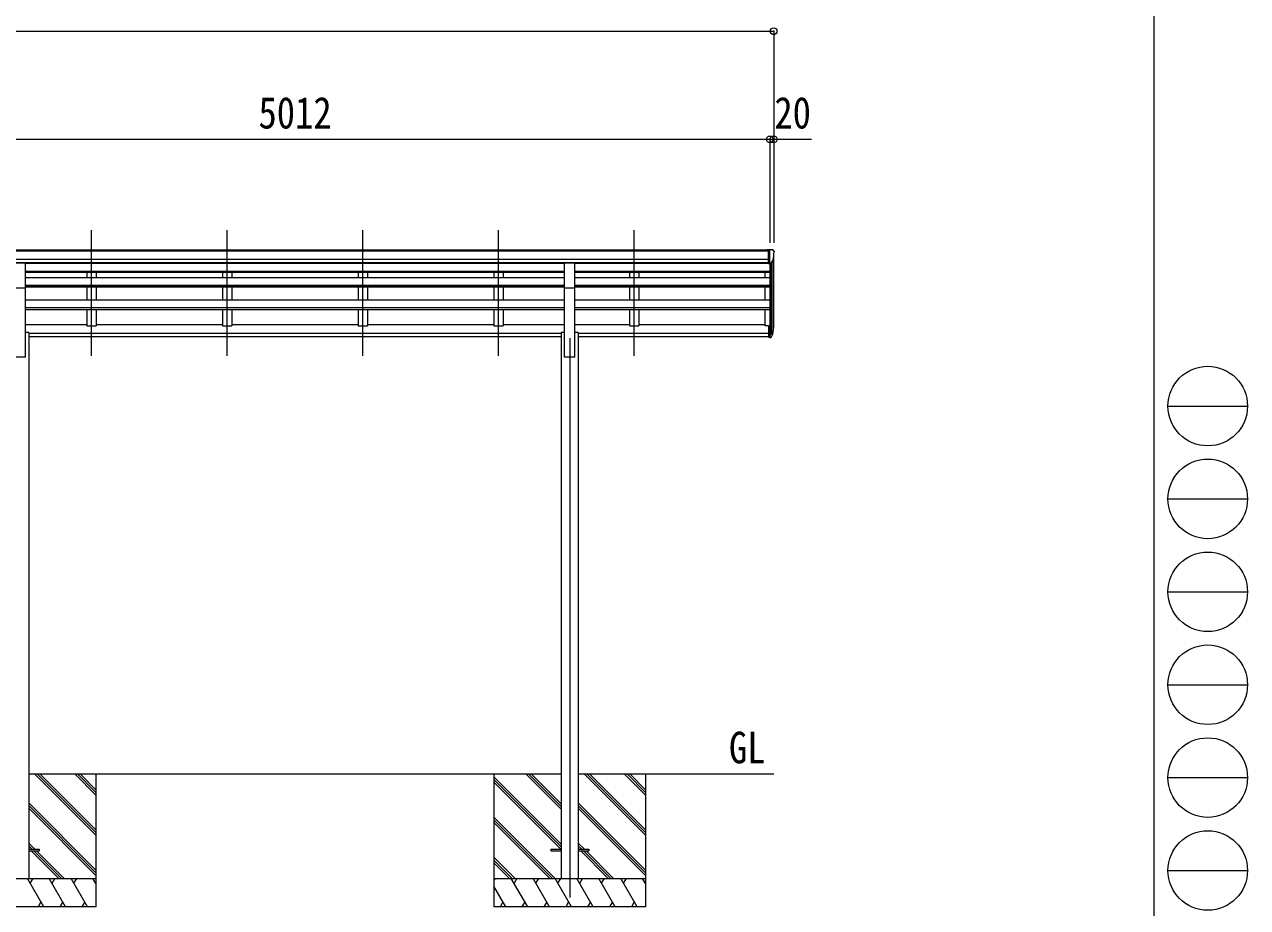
# Model space of a CAD drawing. Units: millimetres at full size. Extents: x -9783 to 9892, y -6828 to 6752.
# Drawn here: x 3438 to 9892, y -3908 to 750 of the extents above; entities that cross this region are included whole.
import ezdxf
from ezdxf.enums import TextEntityAlignment as Align

# ---------------------------------------------------------------- set-up
doc = ezdxf.new("R2010")
doc.units = ezdxf.units.MM
doc.header["$LTSCALE"] = 35
doc.header["$PDMODE"] = 32
doc.header["$PDSIZE"] = 35
for name, color, linetype, lineweight in [('0-0_0', 7, 'Continuous', 9), ('0-1_本体', 4, 'Continuous', 9), ('0-2_部品', 7, 'Continuous', 9), ('0-8_PARTS2', 2, 'Continuous', 9), ('0-A_寸法', 6, 'Continuous', 9), ('F-0_240', 7, 'Continuous', 9)]:
    doc.layers.add(name, color=color, linetype=linetype, lineweight=lineweight)
doc.styles.add('ＭＳ ゴシック', font='')
doc.styles.get('ＭＳ ゴシック').set_extended_font_data('MS Gothic')

msp = doc.modelspace()

# ---------------------------------------------------------------- linework, layer by layer
at = {"layer": '0-0_0'}
for p, q in [((6269.99, -3204.69), (3460.39, -3204.69)), ((3815.19, -3527.15), (3492.72, -3204.69)), ((3815.19, -3513.01), (3506.86, -3204.69)), ((3815.19, -3498.87), (3521.01, -3204.69)), ((3815.19, -3315.02), (3704.85, -3204.69)), ((3815.19, -3300.88), (3719, -3204.69)), ((3815.19, -3286.74), (3733.14, -3204.69)), ((3815.19, -3204.69), (3815.19, -3904.69)), ((5915.19, -3204.69), (5915.19, -3904.69)), ((6269.99, -3574.17), (5915.19, -3219.37)), ((6269.99, -3390.32), (6084.35, -3204.69)), ((6269.99, -3376.18), (6098.5, -3204.69)), ((6269.99, -3362.04), (6112.64, -3204.69)), ((7391.19, -3204.69), (6360.39, -3204.69)), ((6715.19, -3527.15), (6392.72, -3204.69)), ((6715.19, -3513.01), (6406.86, -3204.69)), ((6715.19, -3498.87), (6421.01, -3204.69)), ((6715.19, -3315.02), (6604.85, -3204.69)), ((6715.19, -3300.88), (6619, -3204.69)), ((6715.19, -3286.74), (6633.14, -3204.69)), ((6715.19, -3204.69), (6715.19, -3904.69)), ((6269.99, -3588.31), (5915.19, -3233.51)), ((6267.73, -3600.19), (5915.19, -3247.65)), ((3815.19, -3711), (3460.39, -3356.2)), ((3815.19, -3725.14), (3460.39, -3370.34)), ((3815.19, -3739.28), (3460.39, -3384.49)), ((6715.19, -3711), (6360.39, -3356.2)), ((6715.19, -3725.14), (6360.39, -3370.34)), ((6715.19, -3739.28), (6360.39, -3384.49)), ((6238.38, -3754.69), (5915.19, -3431.5)), ((6224.24, -3754.69), (5915.19, -3445.64)), ((6210.09, -3754.69), (5915.19, -3459.79)), ((3492.24, -3600.19), (3460.39, -3568.33)), ((3478.1, -3600.19), (3460.39, -3582.47)), ((3463.96, -3600.19), (3460.39, -3596.62)), ((3618.46, -3754.69), (3472.96, -3609.19)), ((3632.6, -3754.69), (3487.1, -3609.19)), ((3646.74, -3754.69), (3501.24, -3609.19)), ((6392.24, -3600.19), (6360.39, -3568.33)), ((6378.1, -3600.19), (6360.39, -3582.47)), ((6363.96, -3600.19), (6360.39, -3596.62)), ((6518.46, -3754.69), (6372.96, -3609.19)), ((6532.6, -3754.69), (6387.1, -3609.19)), ((6546.74, -3754.69), (6401.24, -3609.19)), ((6026.24, -3754.69), (5915.19, -3643.63)), ((6012.1, -3754.69), (5915.19, -3657.77)), ((5997.96, -3754.69), (5915.19, -3671.92)), ((3015.19, -3754.69), (3815.19, -3754.69)), ((3539.5, -3904.69), (3452.9, -3754.69)), ((3467.9, -3780.67), (3482.9, -3754.69)), ((3654.97, -3904.69), (3568.37, -3754.69)), ((3583.37, -3780.67), (3598.37, -3754.69)), ((3770.44, -3904.69), (3683.84, -3754.69)), ((3698.84, -3780.67), (3713.84, -3754.69)), ((3815.19, -3782.19), (3799.31, -3754.69)), ((5915.19, -3754.69), (6715.19, -3754.69)), ((5921.02, -3754.69), (5915.19, -3764.79)), ((5977.62, -3904.69), (5915.19, -3796.55)), ((6093.09, -3904.69), (6006.49, -3754.69)), ((6036.49, -3754.69), (6021.49, -3780.67)), ((6208.56, -3904.69), (6121.96, -3754.69)), ((6136.96, -3780.67), (6151.96, -3754.69)), ((6324.03, -3904.69), (6237.43, -3754.69)), ((6252.43, -3780.67), (6267.43, -3754.69)), ((6439.5, -3904.69), (6352.9, -3754.69)), ((6367.9, -3780.67), (6382.9, -3754.69)), ((6554.97, -3904.69), (6468.37, -3754.69)), ((6483.37, -3780.67), (6498.37, -3754.69)), ((6670.44, -3904.69), (6583.84, -3754.69)), ((6598.84, -3780.67), (6613.84, -3754.69)), ((6715.19, -3782.19), (6699.31, -3754.69)), ((3815.19, -3904.69), (3015.19, -3904.69)), ((3524.5, -3878.71), (3509.5, -3904.69)), ((3639.97, -3878.71), (3624.97, -3904.69)), ((3755.44, -3878.71), (3740.44, -3904.69)), ((6715.19, -3904.69), (5915.19, -3904.69)), ((5962.62, -3878.71), (5947.62, -3904.69)), ((6078.09, -3878.71), (6063.09, -3904.69)), ((6193.56, -3878.71), (6178.56, -3904.69)), ((6309.03, -3878.71), (6294.03, -3904.69)), ((6424.5, -3878.71), (6409.5, -3904.69)), ((6539.97, -3878.71), (6524.97, -3904.69)), ((6655.44, -3878.71), (6640.44, -3904.69))]:
    msp.add_line(p, q, dxfattribs=at)
at = {"layer": '0-1_本体'}
for p, q in [((7364.69, -440.57), (2375.69, -440.57)), ((7364.69, -445.92), (2375.69, -445.92)), ((7364.69, -489.45), (2365.69, -489.45)), ((7364.69, -507.12), (2365.69, -507.12)), ((6287.69, -509.49), (3442.69, -509.49)), ((6287.69, -511.96), (3442.69, -511.96)), ((3766.19, -509.49), (3766.19, -511.96)), ((3816.19, -509.49), (3816.19, -511.96)), ((4482.19, -509.49), (4482.19, -511.96)), ((4532.19, -509.49), (4532.19, -511.96)), ((5198.19, -509.49), (5198.19, -511.96)), ((5248.19, -509.49), (5248.19, -511.96)), ((5914.19, -509.49), (5914.19, -511.96)), ((5964.19, -509.49), (5964.19, -511.96)), ((6342.69, -509.49), (7364.69, -509.49)), ((7371.19, -511.96), (6342.69, -511.96)), ((6630.19, -509.49), (6630.19, -511.96)), ((6680.19, -509.49), (6680.19, -511.96)), ((7371.19, -511.95), (7371.19, -839.39)), ((7377.19, -511.47), (7377.19, -883.83)), ((7386.9, -496.12), (7386.9, -865.83)), ((7391.19, -841.56), (7391.19, -477.32)), ((6287.69, -554.15), (3442.69, -554.15)), ((6287.69, -555.55), (3442.69, -555.55)), ((6287.69, -559.24), (3442.69, -559.24)), ((3766.19, -559.24), (3766.19, -586.48)), ((3816.19, -559.24), (3816.19, -586.48)), ((4482.19, -559.24), (4482.19, -586.48)), ((4532.19, -559.24), (4532.19, -586.48)), ((5198.19, -559.24), (5198.19, -586.48)), ((5248.19, -559.24), (5248.19, -586.48)), ((5914.19, -559.24), (5914.19, -586.48)), ((5964.19, -559.24), (5964.19, -586.48)), ((7371.19, -554.15), (6342.69, -554.15)), ((7371.19, -555.55), (6342.69, -555.55)), ((7371.19, -559.24), (6342.69, -559.24)), ((6630.19, -559.24), (6630.19, -586.48)), ((6680.19, -559.24), (6680.19, -586.48)), ((7346.19, -586.48), (7346.19, -559.24)), ((6287.69, -586.48), (3442.69, -586.48)), ((6287.69, -627.21), (3442.69, -627.21)), ((6287.69, -628.7), (3442.69, -628.7)), ((6287.69, -635.51), (3442.69, -635.51)), ((3442.69, -1004.69), (3442.69, -640.75)), ((3766.19, -635.51), (3766.19, -704.99)), ((3816.19, -635.51), (3816.19, -704.99)), ((4482.19, -635.51), (4482.19, -704.99)), ((4532.19, -635.51), (4532.19, -704.99)), ((5198.19, -635.51), (5198.19, -704.99)), ((5248.19, -635.51), (5248.19, -704.99)), ((5914.19, -635.51), (5914.19, -704.99)), ((5964.19, -635.51), (5964.19, -704.99)), ((6287.69, -1004.69), (6287.69, -640.75)), ((7371.19, -586.48), (6342.69, -586.48)), ((7371.19, -627.21), (6342.69, -627.21)), ((7371.19, -628.7), (6342.69, -628.7)), ((7371.19, -635.51), (6342.69, -635.51)), ((6342.69, -1004.69), (6342.69, -640.75)), ((6630.19, -635.51), (6630.19, -704.99)), ((6680.19, -635.51), (6680.19, -704.99)), ((7346.19, -704.99), (7346.19, -635.51)), ((6287.69, -704.99), (3442.69, -704.99)), ((7371.19, -704.99), (6342.69, -704.99)), ((6287.69, -744.31), (3442.69, -744.31)), ((6287.69, -745.79), (3442.69, -745.79)), ((6287.69, -755.27), (3442.69, -755.27)), ((3816.19, -755.27), (3816.19, -840.22)), ((4532.19, -755.27), (4532.19, -840.22)), ((5248.19, -755.27), (5248.19, -840.22)), ((5964.19, -755.27), (5964.19, -840.22)), ((7371.19, -744.31), (6342.69, -744.31)), ((7371.19, -745.79), (6342.69, -745.79)), ((7371.19, -755.27), (6342.69, -755.27)), ((6680.19, -755.27), (6680.19, -840.22)), ((7346.19, -840.22), (7346.19, -755.27)), ((3766.19, -835.42), (3442.69, -835.42)), ((4482.19, -835.42), (3816.19, -835.42)), ((5198.19, -835.42), (4532.19, -835.42)), ((5914.19, -835.42), (5248.19, -835.42)), ((6287.69, -835.42), (5964.19, -835.42)), ((6630.19, -835.42), (6342.69, -835.42)), ((7346.19, -835.42), (6680.19, -835.42)), ((3460.19, -874.69), (3442.69, -874.69)), ((3460.19, -874.69), (3460.19, -3754.69)), ((6270.19, -879.73), (3460.19, -879.73)), ((6270.19, -881.11), (3460.19, -881.11)), ((6270.19, -898.28), (3460.19, -898.28)), ((6270.19, -874.69), (6270.19, -3754.69)), ((6287.69, -874.69), (6270.19, -874.69)), ((6360.19, -874.69), (6342.69, -874.69)), ((6360.19, -874.69), (6360.19, -3754.69)), ((7364.69, -879.73), (6360.19, -879.73)), ((7364.69, -881.11), (6360.19, -881.11)), ((7364.69, -898.28), (6360.19, -898.28)), ((7364.69, -840.22), (7346.19, -840.22)), ((3442.69, -1004.69), (3387.69, -1004.69)), ((6342.69, -1004.69), (6287.69, -1004.69))]:
    msp.add_line(p, q, dxfattribs=at)
for points in [[(3766.19, -755.27), (3766.19, -840.22), (3816.19, -840.22)], [(4482.19, -755.27), (4482.19, -840.22), (4532.19, -840.22)], [(5198.19, -755.27), (5198.19, -840.22), (5248.19, -840.22)], [(5914.19, -755.27), (5914.19, -840.22), (5964.19, -840.22)], [(6630.19, -755.27), (6630.19, -840.22), (6680.19, -840.22)]]:
    msp.add_lwpolyline(points, dxfattribs=at)
at = {"layer": '0-2_部品'}
for p, q in [((7364.69, -438.97), (7354.69, -439.05)), ((7354.69, -440.57), (7354.69, -439.05)), ((7364.69, -510.95), (7364.69, -438.97)), ((7383.19, -438.97), (7364.69, -438.97)), ((7371.19, -511.95), (7371.19, -438.97)), ((7383.19, -438.97), (7385.52, -439.11)), ((7386.28, -439.53), (7390.34, -445.34)), ((7393.19, -448.34), (7393.19, -448.97)), ((3442.69, -508.83), (3387.69, -508.83)), ((3442.69, -640.91), (3442.69, -508.83)), ((6342.69, -508.83), (6287.69, -508.83)), ((6287.69, -640.91), (6287.69, -508.83)), ((6342.69, -640.91), (6342.69, -508.83)), ((7364.69, -510.95), (7371.19, -510.95)), ((7371.19, -511.95), (7376.39, -511.63)), ((7378.81, -510.14), (7388.09, -494.07)), ((3442.69, -640.91), (3387.69, -640.91)), ((6342.69, -640.91), (6287.69, -640.91)), ((7364.69, -839.39), (7364.69, -900.46)), ((7364.69, -839.39), (7371.19, -839.39)), ((7364.69, -877.71), (7371.19, -877.71)), ((7364.69, -883.11), (7371.19, -883.11)), ((7364.69, -900.46), (7371.19, -900.46)), ((7371.19, -839.39), (7371.19, -901.28)), ((7371.19, -884.11), (7376.32, -884.11)), ((7371.19, -886.11), (7376.03, -886.11)), ((7371.19, -901.28), (7376.03, -901.28)), ((7377.62, -883.36), (7387.37, -864.94)), ((7388.79, -865.44), (7378.63, -884.61)), ((7386.21, -882.29), (7378.63, -899.78))]:
    msp.add_line(p, q, dxfattribs=at)
at = {"layer": '0-2_部品', "color": 4}
for p, q in [((3460.19, -3600.19), (3514.99, -3600.19)), ((3460.19, -3609.19), (3514.99, -3609.19)), ((3514.99, -3600.19), (3514.99, -3609.19)), ((6215.39, -3600.19), (6270.19, -3600.19)), ((6360.19, -3600.19), (6414.99, -3600.19)), ((6360.19, -3609.19), (6414.99, -3609.19)), ((6414.99, -3600.19), (6414.99, -3609.19))]:
    msp.add_line(p, q, dxfattribs=at)
msp.add_lwpolyline([(6215.39, -3600.19), (6215.39, -3609.19), (6270.19, -3609.19)], dxfattribs=at)
at = {"layer": '0-2_部品'}
for centre, radius, start, end in [((7385.46, -440.11), 1, 35, 86.5), ((7191.19, -448.97), 202, 347.09739, 0), ((7390.19, -448.34), 3, 0, 87), ((7376.21, -508.64), 3, 273.5, 330), ((7303.24, -838.99), 88.05, 342.78929, 2.77608), ((7302.53, -843.27), 89.07, 345.58812, 5.50424), ((7376.03, -883.11), 3, 270, 330), ((7376.03, -898.28), 3, 270, 330), ((7376.32, -882.61), 1.5, 270, 330), ((7257.97, -846.21), 133.22, 344.28698, 356.72013)]:
    msp.add_arc(centre, radius, start, end, dxfattribs=at)
at = {"layer": '0-8_PARTS2'}
for p, q in [((3791.19, -998.49), (3791.19, -335.96)), ((4507.19, -998.49), (4507.19, -335.96)), ((5223.19, -998.49), (5223.19, -335.96)), ((5939.19, -998.49), (5939.19, -335.96)), ((6655.19, -998.49), (6655.19, -335.96)), ((6315.19, -904.69), (6315.19, -3854.69))]:
    msp.add_line(p, q, dxfattribs=at)
at = {"layer": '0-A_寸法'}
for p, q in [((-2672.81, 713.62), (7391.19, 713.62)), ((7391.19, 713.62), (7391.19, -401.95)), ((2359.19, 143.67), (7371.19, 143.67)), ((7371.19, 143.67), (7371.19, -401.95)), ((7371.19, 143.67), (7391.19, 143.67)), ((7391.19, 143.67), (7391.19, -401.95)), ((7391.19, 143.67), (7591.19, 143.67))]:
    msp.add_line(p, q, dxfattribs=at)
for p in [(7391.19, 713.62), (7371.19, 143.67), (7391.19, 143.67)]:
    msp.add_point(p, dxfattribs=at)
at = {"layer": 'F-0_240', "color": 5}
msp.add_line((9396.97, 6751.9), (9396.97, -6828.1), dxfattribs=at)
at = {"layer": 'F-0_240', "color": 4}
for p, q in [((9471.77, -1263.1), (9891.77, -1263.1)), ((9471.77, -1753.1), (9891.77, -1753.1)), ((9471.77, -2243.1), (9891.77, -2243.1)), ((9471.77, -2733.1), (9891.77, -2733.1)), ((9471.77, -3223.1), (9891.77, -3223.1)), ((9471.77, -3713.1), (9891.77, -3713.1))]:
    msp.add_line(p, q, dxfattribs=at)
for centre in [(9681.77, -1263.1), (9681.77, -1753.1), (9681.77, -2243.1), (9681.77, -2733.1), (9681.77, -3223.1), (9681.77, -3713.1)]:
    msp.add_circle(centre, 210, dxfattribs=at)

# ---------------------------------------------------------------- texts
at = {"layer": '0-0_0', "style": 'ＭＳ ゴシック', "width": 0.85}
msp.add_text('GL', height=166.8, dxfattribs=at).set_placement((7155.06, -3197.75), align=Align.BOTTOM_LEFT)
at = {"layer": '0-A_寸法', "color": 7, "style": 'ＭＳ ゴシック', "width": 0.85}
for s, p in [('5012', (4672.69, 150.67)), ('20', (7394.94, 150.67))]:
    msp.add_text(s, height=166.8, dxfattribs=at).set_placement(p, align=Align.BOTTOM_LEFT)

doc.saveas('drawing.dxf')
